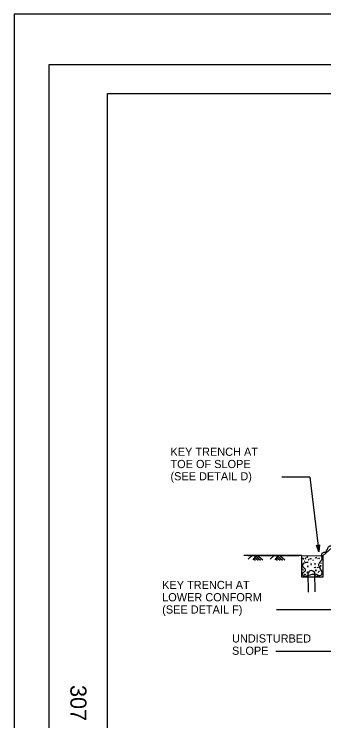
# Model space of a CAD drawing. Extents: x -894 to 866, y -472 to 714.
# Drawn here: x -894 to -629, y 108 to 714 of the extents above; entities that cross this region are included whole.
import ezdxf

# ---------------------------------------------------------------- set-up
doc = ezdxf.new("R2010")
doc.units = 0
for name, color, linetype in [('56 Stage 3 Anno', 7, 'Continuous'), ('57 Undefined', 7, 'Continuous'), ('58 Soundwalls', 7, 'Continuous'), ('60 Nongeo Data', 7, 'Continuous'), ('border_PLOTTING-ELEMENTS', 7, 'Continuous'), ('border_rw_22x34_Cut_Lines', 7, 'Continuous'), ('border_SHEET', 7, 'Continuous'), ('border_WITHIN-BORDER-anno', 7, 'Continuous')]:
    doc.layers.add(name, color=color, linetype=linetype)

msp = doc.modelspace()

# ---------------------------------------------------------------- linework, layer by layer
at = {"layer": '56 Stage 3 Anno'}
for p, q in [((-640.95, 317.01), (-664.95, 317.01)), ((-640.95, 317.01), (-633.34, 252.93)), ((-633.34, 252.93), (-635.31, 258.65)), ((-635.31, 258.65), (-635.31, 258.65)), ((-635.31, 258.65), (-633.92, 258.01)), ((-633.5, 254.29), (-634.93, 258.46)), ((-633.65, 255.63), (-634.57, 258.32)), ((-633.8, 256.98), (-634.2, 258.13)), ((-633.92, 258.01), (-632.7, 258.94)), ((-633.67, 258.21), (-633.8, 256.98)), ((-633.35, 258.42), (-633.65, 255.63)), ((-633.02, 258.69), (-633.5, 254.28)), ((-632.7, 258.94), (-633.34, 252.93)), ((-632.7, 258.94), (-632.7, 258.94)), ((-633.34, 252.93), (-633.34, 252.93)), ((-608.38, 203.25), (-669.49, 203.25)), ((-605.49, 167.63), (-670.17, 167.63))]:
    msp.add_line(p, q, dxfattribs=at)
at = {"layer": '58 Soundwalls'}
for p, q in [((-690.29, 249.82), (-693.8, 246.73)), ((-686.97, 249.78), (-689.88, 246.13)), ((-687.99, 248.23), (-685.3, 245.75)), ((-687.26, 249.23), (-683.33, 245.96)), ((-685.63, 249.76), (-681.23, 246.1)), ((-671.44, 249.82), (-674.96, 246.73)), ((-668.13, 249.78), (-671.03, 246.13)), ((-669.14, 248.23), (-666.46, 245.75)), ((-668.41, 249.23), (-664.48, 245.96)), ((-666.78, 249.76), (-662.38, 246.1)), ((-643.68, 248.18), (-643.3, 248.8)), ((-642.69, 248.52), (-643.68, 248.18)), ((-643.4, 248.89), (-642.69, 248.52)), ((-636.24, 247.62), (-635.86, 248.23)), ((-635.96, 248.33), (-635.25, 247.95)), ((-688.95, 247.18), (-687.7, 245.62)), ((-670.11, 247.18), (-668.85, 245.62)), ((-646.62, 247.52), (-647.09, 247.38)), ((-647, 247.48), (-647, 247)), ((-647, 247), (-646.24, 247.1)), ((-646.24, 247.1), (-646.62, 247.52)), ((-645.2, 245.02), (-645.62, 245.02)), ((-645.57, 245.06), (-645.43, 244.64)), ((-645.43, 244.64), (-645.2, 245.02)), ((-644.63, 247.66), (-645.1, 247.52)), ((-645.01, 247.62), (-645.01, 247.14)), ((-645.01, 247.14), (-644.25, 247.24)), ((-644.25, 247.24), (-644.63, 247.66)), ((-642.45, 246.58), (-642.21, 246.25)), ((-642.45, 246.58), (-641.93, 246.44)), ((-642.21, 246.25), (-641.88, 246.29)), ((-641.88, 246.29), (-641.93, 246.44)), ((-640.84, 246.72), (-640.46, 247.33)), ((-639.84, 247.05), (-640.84, 246.72)), ((-640.55, 247.43), (-639.84, 247.05)), ((-639.8, 242.7), (-640.27, 242.56)), ((-640.17, 242.65), (-640.17, 242.18)), ((-640.17, 242.18), (-639.42, 242.28)), ((-639.42, 242.28), (-639.8, 242.7)), ((-638.26, 245.84), (-638.52, 245.73)), ((-638.47, 245.77), (-638.28, 245.49)), ((-638.28, 245.49), (-638.23, 245.87)), ((-638.23, 245.87), (-638.28, 245.82)), ((-636.43, 242.75), (-636.91, 242.61)), ((-636.81, 242.7), (-636.81, 242.23)), ((-636.81, 242.23), (-636.05, 242.32)), ((-636.05, 242.32), (-636.43, 242.75)), ((-635.25, 247.95), (-636.24, 247.62)), ((-633.8, 247.26), (-634.06, 247.15)), ((-634.02, 247.19), (-633.83, 246.91)), ((-633.83, 246.91), (-633.78, 247.29)), ((-633.78, 247.29), (-633.83, 247.24)), ((-632.71, 247.26), (-632.97, 247.15)), ((-632.93, 247.19), (-632.74, 246.91)), ((-632.74, 246.91), (-632.69, 247.29)), ((-632.69, 247.29), (-632.74, 247.24)), ((-631.2, 243.48), (-631.46, 243.36)), ((-631.41, 243.41), (-631.22, 243.13)), ((-631.22, 243.13), (-631.17, 243.51)), ((-631.17, 243.51), (-631.22, 243.46)), ((-647.3, 238.33), (-647.56, 238.21)), ((-647.52, 238.26), (-647.33, 237.97)), ((-647.33, 237.97), (-647.28, 238.35)), ((-647.28, 238.35), (-647.33, 238.31)), ((-646.45, 237.52), (-646.71, 237.41)), ((-646.66, 237.45), (-646.48, 237.17)), ((-646.48, 237.17), (-646.43, 237.55)), ((-646.43, 237.55), (-646.48, 237.5)), ((-642.64, 240.76), (-643.11, 240.62)), ((-643.02, 240.72), (-643.02, 240.24)), ((-643.02, 240.24), (-642.26, 240.34)), ((-642.26, 240.34), (-642.64, 240.76)), ((-637.97, 236.15), (-638.23, 236.04)), ((-638, 235.8), (-637.95, 236.18)), ((-637.95, 236.18), (-638, 236.13)), ((-636, 239.67), (-636.99, 239.34)), ((-636.97, 239.34), (-636.59, 239.95)), ((-636.65, 239.99), (-635.94, 239.61)), ((-635.67, 237.31), (-636.15, 237.17)), ((-636.05, 237.26), (-636.05, 236.79)), ((-636.05, 236.79), (-635.3, 236.89)), ((-635.3, 236.89), (-635.67, 237.31)), ((-634.23, 239.75), (-634.49, 239.63)), ((-634.44, 239.68), (-634.25, 239.39)), ((-634.25, 239.39), (-634.21, 239.77)), ((-634.21, 239.77), (-634.25, 239.72)), ((-632.9, 236.53), (-633.16, 236.41)), ((-633.12, 236.46), (-632.93, 236.18)), ((-632.93, 236.18), (-632.88, 236.56)), ((-632.88, 236.56), (-632.93, 236.51)), ((-631.6, 241.05), (-632.07, 240.9)), ((-631.98, 241), (-631.98, 240.53)), ((-631.98, 240.53), (-631.22, 240.62)), ((-631.22, 240.62), (-631.6, 241.05)), ((-645.72, 233.29), (-645.34, 233.91)), ((-644.72, 233.62), (-645.72, 233.29)), ((-645.43, 234), (-644.72, 233.62)), ((-642.92, 235.89), (-643.49, 235.37)), ((-643.49, 235.37), (-642.97, 235.04)), ((-642.73, 235.52), (-642.97, 235.75)), ((-642.97, 235.04), (-642.73, 235.52)), ((-638.19, 236.08), (-638, 235.8)), ((-636.53, 233.1), (-637, 232.96)), ((-636.91, 233.06), (-636.91, 232.58)), ((-636.91, 232.58), (-636.15, 232.68)), ((-636.15, 232.68), (-636.53, 233.1)), ((-635.06, 231.92), (-634.68, 232.54)), ((-634.06, 232.25), (-635.06, 231.92)), ((-634.77, 232.63), (-634.06, 232.25)), ((-633.66, 235.59), (-633.92, 235.47)), ((-633.87, 235.52), (-633.69, 235.23)), ((-633.69, 235.23), (-633.64, 235.61)), ((-633.64, 235.61), (-633.69, 235.56))]:
    msp.add_line(p, q, dxfattribs=at)
at = {"layer": '60 Nongeo Data'}
for p, q in [((-577.71, 296.44), (-629.52, 249.87)), ((-648.03, 249.73), (-697.56, 249.73)), ((-693.78, 249.84), (-669.26, 249.69)), ((-674.94, 249.84), (-650.41, 249.69)), ((-647.95, 249.67), (-629.54, 249.81)), ((-642.18, 218.53), (-642.31, 235.1)), ((-636.87, 235.37), (-636.74, 218.8))]:
    msp.add_line(p, q, dxfattribs=at)
msp.add_lwpolyline([(-648.03, 249.73), (-648.12, 231.66), (-629.6, 231.67), (-629.52, 249.87)], dxfattribs=at)
msp.add_arc((-639.54, 233.85), 3.08, 29.71386, 156.71478, dxfattribs=at)
for points in [[(-628.98, 252.58), (-627.82, 252.85), (-626.58, 253.83), (-624.68, 257.63), (-621.18, 258.8), (-618.53, 263.33), (-612.71, 266.15), (-612.59, 266.68)], [(-630.5, 247.75), (-630.58, 248.33), (-630.71, 249.17), (-630.83, 249.7), (-630.84, 250.36), (-630.74, 250.94), (-630.43, 251.55), (-630.17, 251.87), (-629.82, 252.17), (-629.34, 252.45), (-628.98, 252.58)], [(-642.47, 243.94), (-643.89, 243.8), (-647.11, 242.28), (-647.02, 240.06), (-645.79, 239.12), (-645.12, 238.6), (-645.03, 236.71), (-645.74, 235.81), (-647.16, 234.96), (-647.35, 234.11), (-647.06, 233.16), (-646.02, 232.4), (-644.08, 232.36), (-640.57, 233.3), (-637.21, 234.01), (-635.46, 233.87), (-634.32, 233.35), (-633.14, 232.83), (-631.53, 232.97), (-630.67, 234.01), (-630.39, 235.29), (-630.67, 236.47), (-631.72, 238.27), (-632.57, 239.73), (-633.04, 240.82), (-633.23, 241.95), (-632.43, 244.08), (-631.81, 244.79), (-631.48, 245.17)], [(-631.54, 245.09), (-630.98, 245.82), (-630.68, 246.45), (-630.5, 247.15), (-630.5, 247.75)]]:
    msp.add_spline(points, degree=3, dxfattribs=at)
at = {"layer": 'border_PLOTTING-ELEMENTS'}
for points in [[(-894.04, -472.44), (865.96, -472.44), (865.96, 713.56), (-894.04, 713.56)], [(-864.04, 670.56), (835.96, 670.56), (835.96, -429.44), (-864.04, -429.44)]]:
    msp.add_lwpolyline(points, close=True, dxfattribs=at)
at = {"layer": 'border_rw_22x34_Cut_Lines'}
msp.add_lwpolyline([(-864.04, 670.56), (835.96, 670.56), (835.96, -429.44), (-864.04, -429.44)], close=True, dxfattribs=at)
at = {"layer": 'border_SHEET'}
for p, q in [((-814.04, 645.56), (810.96, 645.56)), ((-814.04, -404.44), (-814.04, 645.56))]:
    msp.add_line(p, q, dxfattribs=at)

# ---------------------------------------------------------------- texts
at = {"layer": '57 Undefined'}
for s, p in [('KEY TRENCH AT', (-760.26, 335.24)), ('TOE OF SLOPE', (-760.26, 324.74)), ('(SEE DETAIL D)', (-760.26, 314.24)), ('KEY TRENCH AT', (-767.36, 221.11)), ('LOWER CONFORM', (-767.36, 210.61)), ('(SEE DETAIL F)', (-767.36, 200.11)), ('UNDISTURBED ', (-707.56, 175.32)), ('SLOPE', (-707.56, 164.82))]:
    msp.add_text(s, height=7, dxfattribs=at).set_placement(p)
at = {"layer": 'border_WITHIN-BORDER-anno'}
msp.add_text('307', height=13.78, rotation=270, dxfattribs=at).set_placement((-845.95, 138.87))

doc.saveas('drawing.dxf')
